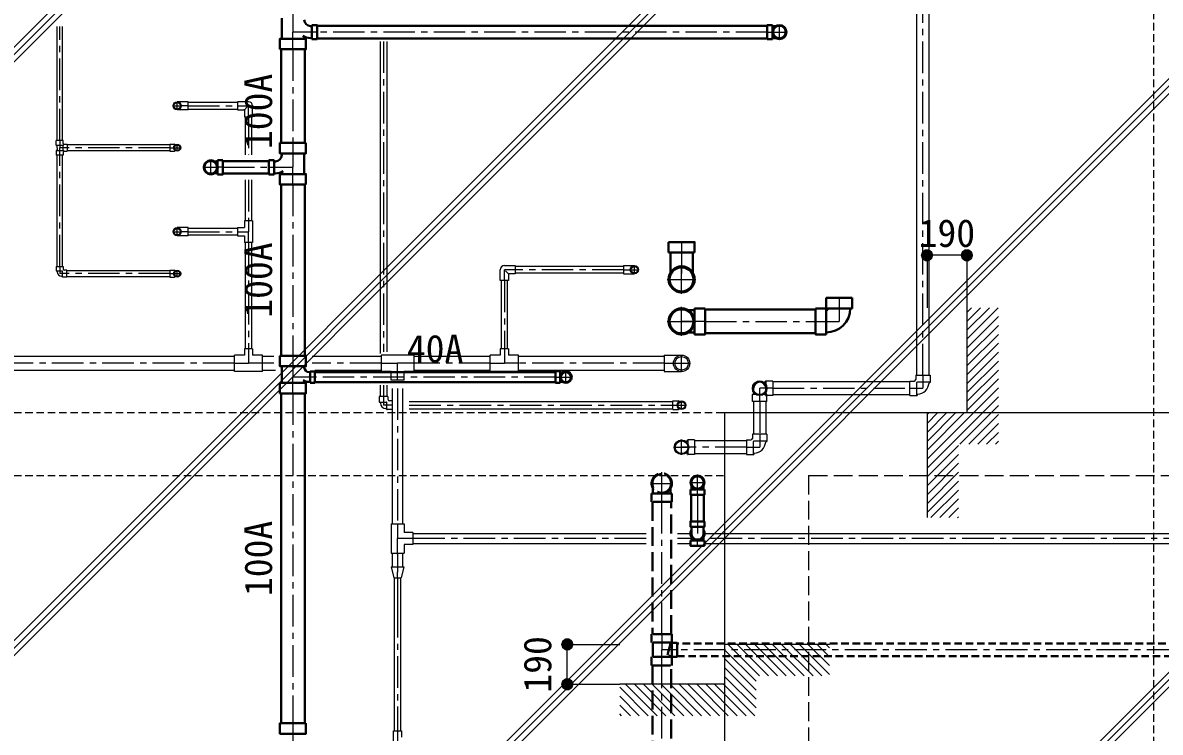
# Model space of a CAD drawing. Units: millimetres at full size. Extents: x -12803 to 120774, y -9413 to 101127.
# Drawn here: x 19182 to 24605, y 82809 to 86190 of the extents above; entities that cross this region are included whole.
import ezdxf
from ezdxf.enums import TextEntityAlignment as Align

# ---------------------------------------------------------------- set-up
doc = ezdxf.new("R2010")
doc.units = ezdxf.units.MM
doc.header["$LTSCALE"] = 30
for name, pattern in [('CHAIN1', [8, 5, -1, 1, -1]), ('DASHED1', [1.8, 1.2, -0.6]), ('DASHED3', [4, 3, -1])]:
    doc.linetypes.add(name, pattern=pattern)
for name, color, linetype, lineweight in [('0-1_1-2', 7, 'Continuous', 15), ('3-1_1-10', 7, 'Continuous', 15), ('9-1_配管－汚水１：硬質塩ビ管（ＤＶ）', 2, 'Continuous', 30), ('9-2_配管－給湯１２：ＨＴＬＰ（ＵＸ）', 3, 'Continuous', 20), ('9-3_配管－給水３：ＶＬＰ(ＶＤ)', 7, 'Continuous', 15)]:
    doc.layers.add(name, color=color, linetype=linetype, lineweight=lineweight)
doc.styles.add('ＭＳ ゴシック', font='')
doc.styles.get('ＭＳ ゴシック').set_extended_font_data('MS Gothic')

msp = doc.modelspace()

# ---------------------------------------------------------------- linework, layer by layer
at = {"layer": '0-1_1-2', "linetype": 'DASHED1'}
for p, q in [((24573.23, 88457.27), (24573.23, 80957.27)), ((18923.23, 84332.27), (24573.23, 84332.27)), ((18923.23, 84032.27), (22528.23, 84032.27))]:
    msp.add_line(p, q, dxfattribs=at)
at = {"layer": '0-1_1-2'}
for p, q in [((22523.23, 84332.27), (31748.23, 84332.27)), ((22528.23, 84332.27), (22528.23, 81022.27))]:
    msp.add_line(p, q, dxfattribs=at)
at = {"layer": '0-1_1-2', "linetype": 'DASHED3'}
for q in [(29573.23, 84032.27), (22928.23, 80957.27)]:
    msp.add_line((22928.23, 84032.27), q, dxfattribs=at)
at = {"layer": '3-1_1-10'}
for p, q in [((15963.06, 82897.17), (21698.15, 88632.27)), ((15998.41, 82897.17), (21733.51, 88632.27)), ((16033.77, 82897.17), (21768.86, 88632.27)), ((19680.01, 80957.27), (27355.01, 88632.27)), ((19715.36, 80957.27), (27390.36, 88632.27)), ((19750.72, 80957.27), (27425.72, 88632.27)), ((16851.58, 80957.27), (24473.23, 88578.91)), ((16886.94, 80957.27), (24473.23, 88543.56)), ((16922.29, 80957.27), (24473.23, 88508.2)), ((24161.17, 82610), (29573.23, 88022.06)), ((24161.17, 82574.65), (29573.23, 87986.7)), ((24161.17, 82539.29), (29573.23, 87951.35)), ((23683.29, 85082.27), (23493.29, 85082.27)), ((23493.29, 85082.27), (23493.29, 84832.27)), ((23683.29, 85082.27), (23683.29, 84832.27)), ((23683.29, 84832.27), (23683.29, 84332.27)), ((23683.29, 84682.31), (23833.24, 84832.27)), ((23683.29, 84724.74), (23790.82, 84832.27)), ((23683.29, 84767.17), (23748.39, 84832.27)), ((23683.29, 84809.59), (23705.96, 84832.27)), ((23683.29, 84639.89), (23833.29, 84789.89)), ((23683.29, 84597.46), (23833.29, 84747.46)), ((23683.29, 84555.03), (23833.29, 84705.03)), ((23683.29, 84512.61), (23833.29, 84662.61)), ((23683.29, 84470.18), (23833.29, 84620.18)), ((23683.29, 84427.76), (23833.29, 84577.76)), ((23683.29, 84385.33), (23833.29, 84535.33)), ((23493.29, 84110.48), (23833.29, 84450.48)), ((23683.29, 84342.9), (23833.29, 84492.9)), ((23493.29, 84068.05), (23833.29, 84408.05)), ((23493.29, 84332.27), (23493.29, 83832.27)), ((23493.29, 84152.9), (23672.65, 84332.27)), ((23493.29, 84195.33), (23630.23, 84332.27)), ((23493.29, 84237.76), (23587.8, 84332.27)), ((23493.29, 84280.18), (23545.37, 84332.27)), ((23493.29, 84322.61), (23502.95, 84332.27)), ((23649.93, 84182.27), (23833.29, 84365.62)), ((23692.36, 84182.27), (23833.29, 84323.2)), ((23734.79, 84182.27), (23833.29, 84280.77)), ((23777.21, 84182.27), (23833.29, 84238.34)), ((23493.29, 84025.62), (23643.29, 84175.62)), ((23819.64, 84182.27), (23833.29, 84195.92)), ((23493.29, 83983.2), (23643.29, 84133.2)), ((23493.29, 83940.77), (23643.29, 84090.77)), ((23493.29, 83898.34), (23643.29, 84048.34)), ((23493.29, 83855.92), (23643.29, 84005.92)), ((23512.06, 83832.27), (23643.29, 83963.49)), ((23554.49, 83832.27), (23643.29, 83921.06)), ((23596.92, 83832.27), (23643.29, 83878.64)), ((23639.34, 83832.27), (23643.29, 83836.21)), ((21778.23, 83037.82), (21778.23, 83227.82)), ((21778.23, 83227.82), (22028.23, 83227.82)), ((23028.23, 83227.82), (22528.23, 83227.82)), ((22678.23, 83052.31), (22528.23, 83202.31)), ((22695.14, 83077.82), (22545.14, 83227.82)), ((22737.57, 83077.82), (22587.57, 83227.82)), ((22780, 83077.82), (22630, 83227.82)), ((22822.42, 83077.82), (22672.42, 83227.82)), ((22864.85, 83077.82), (22714.85, 83227.82)), ((22907.27, 83077.82), (22757.27, 83227.82)), ((22949.7, 83077.82), (22799.7, 83227.82)), ((22992.13, 83077.82), (22842.13, 83227.82)), ((23028.23, 83084.14), (22884.55, 83227.82)), ((23028.23, 83126.57), (22926.98, 83227.82)), ((23028.23, 83169), (22969.41, 83227.82)), ((23028.23, 83211.42), (23011.83, 83227.82)), ((22678.23, 83009.88), (22528.23, 83159.88)), ((22678.23, 82967.45), (22528.23, 83117.45)), ((21778.23, 83037.82), (22028.23, 83037.82)), ((22528.23, 83037.82), (22028.23, 83037.82)), ((22206.32, 82887.82), (22056.32, 83037.82)), ((22248.75, 82887.82), (22098.75, 83037.82)), ((22291.17, 82887.82), (22141.17, 83037.82)), ((22333.6, 82887.82), (22183.6, 83037.82)), ((22376.03, 82887.82), (22226.03, 83037.82)), ((22418.45, 82887.82), (22268.45, 83037.82)), ((22460.88, 82887.82), (22310.88, 83037.82)), ((22503.31, 82887.82), (22353.31, 83037.82)), ((22545.73, 82887.82), (22395.73, 83037.82)), ((22588.16, 82887.82), (22438.16, 83037.82)), ((22630.58, 82887.82), (22480.58, 83037.82)), ((22673.01, 82887.82), (22523.01, 83037.82)), ((22678.23, 82925.03), (22528.23, 83075.03)), ((22163.89, 82887.82), (22028.23, 83023.48)), ((22121.47, 82887.82), (22028.23, 82981.06)), ((22079.04, 82887.82), (22028.23, 82938.63)), ((22036.61, 82887.82), (22028.23, 82896.21))]:
    msp.add_line(p, q, dxfattribs=at)
at = {"layer": '3-1_1-10', "color": 4}
for points in [[(23469.02, 85099.9), (23463.29, 85082.27), (23484.02, 85053.74)], [(23484.02, 85110.8), (23469.02, 85099.9), (23517.56, 85099.9)], [(23469.02, 85099.9), (23484.02, 85053.74), (23517.56, 85099.9)], [(23502.56, 85110.8), (23484.02, 85110.8), (23517.56, 85099.9)], [(23484.02, 85053.74), (23502.56, 85053.74), (23517.56, 85099.9)], [(23517.56, 85099.9), (23502.56, 85053.74), (23523.29, 85082.27)], [(23659.02, 85099.9), (23653.29, 85082.27), (23674.02, 85053.74)], [(23674.02, 85110.8), (23659.02, 85099.9), (23707.56, 85099.9)], [(23659.02, 85099.9), (23674.02, 85053.74), (23707.56, 85099.9)], [(23692.56, 85110.8), (23674.02, 85110.8), (23707.56, 85099.9)], [(23674.02, 85053.74), (23692.56, 85053.74), (23707.56, 85099.9)], [(23707.56, 85099.9), (23692.56, 85053.74), (23713.29, 85082.27)], [(23484.02, 85053.74), (23463.29, 85082.27), (23469.02, 85064.63)], [(23523.29, 85082.27), (23502.56, 85053.74), (23517.56, 85064.63)], [(23674.02, 85053.74), (23653.29, 85082.27), (23659.02, 85064.63)], [(23713.29, 85082.27), (23692.56, 85053.74), (23707.56, 85064.63)], [(21753.96, 83245.45), (21748.23, 83227.82), (21768.96, 83256.35)], [(21768.96, 83256.35), (21748.23, 83227.82), (21753.96, 83210.18)], [(21753.96, 83210.18), (21802.5, 83210.18), (21768.96, 83256.35)], [(21768.96, 83256.35), (21802.5, 83210.18), (21808.23, 83227.82)], [(21768.96, 83256.35), (21808.23, 83227.82), (21787.5, 83256.35)], [(21802.5, 83245.45), (21787.5, 83256.35), (21808.23, 83227.82)], [(21802.5, 83210.18), (21753.96, 83210.18), (21787.5, 83199.29)], [(21787.5, 83199.29), (21753.96, 83210.18), (21768.96, 83199.29)], [(21753.96, 83055.45), (21748.23, 83037.82), (21768.96, 83009.29)], [(21768.96, 83009.29), (21748.23, 83037.82), (21753.96, 83020.18)], [(21768.96, 83066.35), (21753.96, 83055.45), (21802.5, 83055.45)], [(21753.96, 83055.45), (21768.96, 83009.29), (21802.5, 83055.45)], [(21787.5, 83066.35), (21768.96, 83066.35), (21802.5, 83055.45)], [(21768.96, 83009.29), (21787.5, 83009.29), (21802.5, 83055.45)], [(21802.5, 83055.45), (21787.5, 83009.29), (21808.23, 83037.82)], [(21808.23, 83037.82), (21787.5, 83009.29), (21802.5, 83020.18)]]:
    msp.add_solid(points, dxfattribs=at)
at = {"layer": '9-1_配管－汚水１：硬質塩ビ管（ＤＶ）', "color": 7, "linetype": 'CHAIN1', "lineweight": 15}
for p, q in [((20470.31, 86261.77), (20470.31, 86145.77)), ((22789.73, 86109.77), (22789.73, 86181.77)), ((20470.31, 86063.77), (20470.31, 86145.77)), ((20585.31, 86145.77), (20470.31, 86145.77)), ((22731.73, 86145.77), (20585.31, 86145.77)), ((22731.73, 86145.77), (22759.73, 86145.77)), ((22753.73, 86145.77), (22825.73, 86145.77)), ((20470.31, 86063.77), (20470.31, 85617.27)), ((20470.31, 85617.27), (20470.31, 85501.27)), ((20078.23, 85465.27), (20078.23, 85537.27)), ((20042.23, 85501.27), (20114.23, 85501.27)), ((20136.23, 85501.27), (20108.23, 85501.27)), ((20136.23, 85501.27), (20355.31, 85501.27)), ((20355.31, 85501.27), (20470.31, 85501.27)), ((20470.31, 85419.27), (20470.31, 85501.27)), ((20470.31, 85419.27), (20470.31, 84603.67)), ((22323.23, 85145.27), (22323.23, 84967.27)), ((22323.23, 84898.87), (22323.23, 85035.67)), ((22254.83, 84967.27), (22391.63, 84967.27)), ((23074.21, 84879.27), (23074.21, 84767.27)), ((22323.23, 84698.87), (22323.23, 84835.67)), ((22254.83, 84767.27), (22391.63, 84767.27)), ((22435.23, 84767.27), (22323.23, 84767.27)), ((22435.23, 84767.27), (22962.21, 84767.27)), ((22962.21, 84767.27), (23074.21, 84767.27)), ((20470.31, 84603.67), (20470.31, 84501.67)), ((20470.31, 84423.67), (20470.31, 84501.67)), ((20574.31, 84501.67), (20470.31, 84501.67)), ((21722.23, 84501.67), (20574.31, 84501.67)), ((21722.23, 84501.67), (21771.23, 84501.67)), ((21742.43, 84501.67), (21800.03, 84501.67)), ((21771.23, 84472.87), (21771.23, 84530.47)), ((20470.31, 84423.67), (20470.31, 82852.27)), ((22228.44, 83941.37), (22228.44, 84048.17)), ((22399, 83963.27), (22399, 84035.27)), ((22175.04, 83994.77), (22281.84, 83994.77)), ((22228.44, 83906.77), (22228.44, 83994.77)), ((22363, 83999.27), (22435, 83999.27)), ((22399, 83941.27), (22399, 83999.27)), ((22228.44, 83276.84), (22228.44, 83906.77)), ((22399, 83941.27), (22399, 83813.6)), ((22399, 83813.6), (22399, 83755.6)), ((22399, 83697.6), (22399, 83722.1)), ((22228.44, 83276.84), (22228.44, 83201.84)), ((22228.44, 83127.84), (22228.44, 83201.84)), ((22301.44, 83201.84), (22228.44, 83201.84)), ((25171.81, 83201.84), (22301.44, 83201.84)), ((22228.44, 82540), (22228.44, 83127.84)), ((20470.31, 82852.27), (20470.31, 82702.27))]:
    msp.add_line(p, q, dxfattribs=at)
at = {"layer": '9-1_配管－汚水１：硬質塩ビ管（ＤＶ）'}
for p, q in [((20416.41, 86211.77), (20416.41, 86113.77)), ((20560.31, 86112.27), (20560.31, 86179.27)), ((22756.73, 86179.27), (22756.73, 86151.53)), ((20524.21, 86113.77), (20524.21, 86123.41)), ((20554.13, 86174.29), (20560.31, 86174.29)), ((22731.73, 86175.77), (20585.31, 86175.77)), ((22756.73, 86174.27), (22772.12, 86174.27)), ((22756.73, 86112.27), (22756.73, 86140)), ((20554.02, 86117.09), (20560.31, 86117.09)), ((20585.31, 86115.77), (22731.73, 86115.77)), ((22756.73, 86112.27), (22731.73, 86112.27)), ((22756.73, 86117.27), (22772.12, 86117.27)), ((20413.31, 86063.77), (20413.31, 85617.27)), ((20527.31, 85617.27), (20527.31, 86063.77)), ((20111.23, 85529.77), (20095.83, 85529.77)), ((20111.23, 85534.77), (20136.23, 85534.77)), ((20111.23, 85534.77), (20111.23, 85507.03)), ((20355.31, 85531.27), (20136.23, 85531.27)), ((20380.31, 85467.77), (20380.31, 85534.77)), ((20386.49, 85529.79), (20380.31, 85529.79)), ((20416.41, 85559.71), (20416.41, 85567.27)), ((20524.21, 85567.27), (20524.21, 85469.27)), ((20111.23, 85472.77), (20095.83, 85472.77)), ((20111.23, 85467.77), (20111.23, 85495.5)), ((20136.23, 85471.27), (20355.31, 85471.27)), ((20386.59, 85472.59), (20380.31, 85472.59)), ((20416.41, 85469.27), (20416.41, 85478.91)), ((20413.31, 85419.27), (20413.31, 84603.67)), ((20527.31, 84603.67), (20527.31, 85419.27)), ((22261.23, 85095.27), (22261.23, 85145.27)), ((22261.23, 85095.27), (22323.23, 85095.27)), ((22270.23, 85095.27), (22270.23, 84999.44)), ((22385.23, 85095.27), (22323.23, 85095.27)), ((22376.23, 85095.27), (22376.23, 84999.44)), ((23012.21, 84879.27), (23136.21, 84879.27)), ((22385.23, 84820.27), (22355.4, 84820.27)), ((22385.23, 84829.27), (22435.23, 84829.27)), ((22385.23, 84829.27), (22385.23, 84767.27)), ((22962.21, 84824.27), (22435.23, 84824.27)), ((22962.21, 84829.27), (23012.21, 84829.27)), ((23012.21, 84705.27), (23012.21, 84829.27)), ((22385.23, 84705.27), (22385.23, 84767.27)), ((22385.23, 84714.27), (22355.4, 84714.27)), ((22435.23, 84710.27), (22962.21, 84710.27)), ((20416.41, 84553.67), (20416.41, 84473.67)), ((20524.21, 84547.75), (20524.21, 84553.67)), ((20547.65, 84524.31), (20552.31, 84524.31)), ((20552.31, 84474.67), (20552.31, 84528.67)), ((21722.23, 84525.67), (20574.31, 84525.67)), ((21744.23, 84529.67), (21744.23, 84509.08)), ((21744.23, 84524.17), (21754.56, 84524.17)), ((20524.21, 84473.67), (20524.21, 84483.86)), ((20547.54, 84478.91), (20552.31, 84478.91)), ((20574.31, 84477.67), (21722.23, 84477.67)), ((21744.23, 84473.67), (21722.23, 84473.67)), ((21744.23, 84473.67), (21744.23, 84494.25)), ((21744.23, 84479.17), (21754.56, 84479.17)), ((20413.31, 84423.67), (20413.31, 82852.27)), ((20527.31, 82852.27), (20527.31, 84423.67)), ((22365.5, 83966.27), (22393.23, 83966.27)), ((22370.5, 83966.27), (22370.5, 83981.66)), ((22432.5, 83966.27), (22404.77, 83966.27)), ((22427.5, 83966.27), (22427.5, 83981.66)), ((22432.5, 83966.27), (22432.5, 83941.27)), ((22369, 83941.27), (22369, 83813.6)), ((22429, 83813.6), (22429, 83941.27)), ((22370.5, 83788.6), (22370.5, 83755.6)), ((22370.5, 83722.6), (22370.5, 83737.99)), ((22427.5, 83788.6), (22427.5, 83755.6)), ((22427.5, 83722.6), (22427.5, 83737.99)), ((22365.5, 83722.6), (22393.23, 83722.6)), ((22432.5, 83722.6), (22404.77, 83722.6)), ((22432.5, 83722.6), (22432.5, 83697.6))]:
    msp.add_line(p, q, dxfattribs=at)
at = {"layer": '9-1_配管－汚水１：硬質塩ビ管（ＤＶ）', "linetype": 'DASHED3'}
for p, q in [((22186.44, 83946.77), (22186.44, 83970.51)), ((22270.44, 83946.77), (22270.44, 83970.51)), ((22179.94, 83946.77), (22224.97, 83946.77)), ((22183.94, 83906.77), (22183.94, 83276.84)), ((22276.94, 83946.77), (22231.92, 83946.77)), ((22272.94, 83276.84), (22272.94, 83906.77)), ((22276.94, 83946.77), (22276.94, 83906.77)), ((22179.94, 83276.84), (22179.94, 83236.84)), ((22276.94, 83276.84), (22179.94, 83276.84)), ((22276.94, 83236.84), (22276.94, 83276.84)), ((22276.94, 83236.84), (22179.94, 83236.84)), ((22186.24, 83236.84), (22186.24, 83167.84)), ((22270.64, 83230.14), (22256.28, 83178.5)), ((22270.64, 83236.84), (22270.64, 83230.14)), ((22276.94, 83236.84), (22276.94, 83167.84)), ((22276.94, 83167.84), (22262.15, 83175.71)), ((22276.94, 83168.34), (22301.44, 83168.34)), ((22183.94, 83127.84), (22183.94, 82540)), ((22272.94, 82540), (22272.94, 83127.84))]:
    msp.add_line(p, q, dxfattribs=at)
at = {"layer": '9-1_配管－汚水１：硬質塩ビ管（ＤＶ）', "linetype": 'DASHED1'}
for p, q in [((25171.81, 83231.84), (22301.44, 83231.84)), ((22301.44, 83171.84), (25171.81, 83171.84))]:
    msp.add_line(p, q, dxfattribs=at)
at = {"layer": '9-1_配管－汚水１：硬質塩ビ管（ＤＶ）'}
for points in [[(20560.31, 86112.27), (20585.31, 86112.27), (20585.31, 86179.27), (20560.31, 86179.27)], [(22731.73, 86112.27), (22731.73, 86179.27), (22756.73, 86179.27)], [(20136.23, 85534.77), (20136.23, 85467.77), (20111.23, 85467.77)], [(20380.31, 85467.77), (20355.31, 85467.77), (20355.31, 85534.77), (20380.31, 85534.77)], [(22261.23, 85145.27), (22385.23, 85145.27), (22385.23, 85095.27)], [(23012.21, 84879.27), (23012.21, 84829.27), (23136.21, 84829.27), (23136.21, 84879.27)], [(22435.23, 84829.27), (22435.23, 84705.27), (22385.23, 84705.27)], [(22962.21, 84829.27), (22962.21, 84705.27), (23012.21, 84705.27)], [(20552.31, 84474.67), (20574.31, 84474.67), (20574.31, 84528.67), (20552.31, 84528.67)], [(21722.23, 84473.67), (21722.23, 84529.67), (21744.23, 84529.67)], [(22432.5, 83941.27), (22365.5, 83941.27), (22365.5, 83966.27)], [(22432.5, 83697.6), (22365.5, 83697.6), (22365.5, 83722.6)]]:
    msp.add_lwpolyline(points, dxfattribs=at)
for points in [[(20408.31, 86063.77), (20532.31, 86063.77), (20532.31, 86113.77), (20408.31, 86113.77)], [(20532.31, 85617.27), (20408.31, 85617.27), (20408.31, 85567.27), (20532.31, 85567.27)], [(20532.31, 85419.27), (20408.31, 85419.27), (20408.31, 85469.27), (20532.31, 85469.27)], [(20408.31, 84603.67), (20532.31, 84603.67), (20532.31, 84553.67), (20408.31, 84553.67)], [(20408.31, 84423.67), (20532.31, 84423.67), (20532.31, 84473.67), (20408.31, 84473.67)], [(22432.5, 83813.6), (22365.5, 83813.6), (22365.5, 83788.6), (22432.5, 83788.6)], [(20532.31, 82852.27), (20408.31, 82852.27), (20408.31, 82802.27), (20532.31, 82802.27)]]:
    msp.add_lwpolyline(points, close=True, dxfattribs=at)
at = {"layer": '9-1_配管－汚水１：硬質塩ビ管（ＤＶ）', "linetype": 'DASHED3'}
for points in [[(22276.94, 83906.77), (22179.94, 83906.77), (22179.94, 83946.77)], [(22276.94, 83235.34), (22301.44, 83235.34), (22301.44, 83168.34)], [(22179.94, 83127.84), (22276.94, 83127.84), (22276.94, 83167.84)], [(22276.94, 83167.84), (22179.94, 83167.84), (22179.94, 83127.84)]]:
    msp.add_lwpolyline(points, dxfattribs=at)
at = {"layer": '9-1_配管－汚水１：硬質塩ビ管（ＤＶ）'}
for centre, radius in [((22789.73, 86145.77), 30), ((20078.23, 85501.27), 30), ((22323.23, 84967.27), 62), ((22323.23, 84967.27), 57), ((22323.23, 84767.27), 62), ((22323.23, 84767.27), 57), ((21771.23, 84501.67), 28), ((21771.23, 84501.67), 24), ((22399, 83999.27), 33.5), ((22399, 83999.27), 30)]:
    msp.add_circle(centre, radius, dxfattribs=at)
at = {"layer": '9-1_配管－汚水１：硬質塩ビ管（ＤＶ）', "linetype": 'DASHED3'}
for radius in [48.5, 44.5]:
    msp.add_circle((22228.44, 83994.77), radius, dxfattribs=at)
at = {"layer": '9-1_配管－汚水１：硬質塩ビ管（ＤＶ）'}
for centre, radius, start, end in [((20554.13, 86204.21), 29.92, 180, 270), ((22789.73, 86145.77), 33.5, 90, 270), ((22789.73, 86145.77), 33.5, 0, 90), ((20554.02, 86191.89), 74.8, 240, 270), ((22789.73, 86145.77), 33.5, 270, 0), ((20078.23, 85501.27), 33.5, 90, 180), ((20078.23, 85501.27), 33.5, 270, 90), ((20386.49, 85559.71), 29.92, 270, 0), ((20078.23, 85501.27), 33.5, 180, 270), ((20386.59, 85547.39), 74.8, 270, 300), ((23012.21, 84829.27), 115, 270, 0), ((23012.21, 84829.27), 9, 270, 0), ((20547.65, 84547.75), 23.44, 180, 270), ((20547.54, 84537.51), 58.6, 240, 270), ((22399, 83755.6), 33.5, 148.29293, 31.70707), ((22399, 83755.6), 28.5, 180, 0)]:
    msp.add_arc(centre, radius, start, end, dxfattribs=at)
at = {"layer": '9-2_配管－給湯１２：ＨＴＬＰ（ＵＸ）'}
for p, q in [((23443.78, 86420.68), (23443.78, 84510.43)), ((23504.28, 84510.43), (23504.28, 86420.68)), ((19344.63, 86172.02), (19344.63, 85629.56)), ((19371.83, 85629.56), (19371.83, 86172.02)), ((20885.24, 86100.77), (20885.24, 84614.12)), ((20919.24, 84621.27), (20919.24, 86100.77)), ((19341.63, 85607.56), (19341.63, 85629.56)), ((19374.83, 85629.56), (19341.63, 85629.56)), ((19345.35, 85605.82), (19341.63, 85607.56)), ((19341.63, 85607.56), (19373.19, 85607.56)), ((19345.35, 85583.29), (19341.63, 85581.56)), ((19341.63, 85581.56), (19341.63, 85559.56)), ((19341.63, 85581.56), (19373.19, 85581.56)), ((19345.93, 85594.56), (19345.93, 85604.92)), ((19345.93, 85594.56), (19345.93, 85584.19)), ((19373.91, 85583.66), (19373.91, 85605.46)), ((19374.83, 85615.16), (19374.83, 85629.56)), ((19378.83, 85611.16), (19393.23, 85611.16)), ((19393.23, 85611.16), (19393.23, 85577.96)), ((19883.73, 85608.16), (19393.23, 85608.16)), ((19393.23, 85580.96), (19883.73, 85580.96)), ((19883.73, 85611.21), (19904.49, 85611.21)), ((19905.03, 85611.05), (19905.03, 85604.7)), ((19905.03, 85584.41), (19905.03, 85578.06)), ((19905.39, 85610.62), (19906.86, 85607.44)), ((19905.39, 85578.49), (19906.86, 85581.67)), ((19374.83, 85559.56), (19341.63, 85559.56)), ((19344.63, 85559.56), (19344.63, 85029.06)), ((19371.83, 85029.06), (19371.83, 85559.56)), ((19374.83, 85573.96), (19374.83, 85559.56)), ((19378.83, 85577.96), (19393.23, 85577.96)), ((19341.58, 85029.06), (19341.58, 85008.3)), ((19341.58, 85029.06), (19374.88, 85029.06)), ((19341.73, 85007.76), (19369.43, 85007.76)), ((19342.16, 85007.39), (19345.34, 85005.92)), ((19345.93, 85005.01), (19345.93, 85003.76)), ((19371.43, 84978.06), (19371.43, 85005.76)), ((19374.88, 85029.06), (19374.88, 85015.21)), ((19392.73, 85011.21), (19378.88, 85011.21)), ((19392.73, 84977.91), (19392.73, 85011.21)), ((19883.73, 85008.16), (19392.73, 85008.16)), ((19883.73, 85011.21), (19904.49, 85011.21)), ((19905.03, 85011.05), (19905.03, 85004.7)), ((19905.03, 84984.41), (19905.03, 84978.06)), ((19905.39, 85010.62), (19906.86, 85007.44)), ((19368.69, 84982.26), (19367.43, 84982.26)), ((19371.06, 84978.49), (19369.59, 84981.67)), ((19392.73, 84977.91), (19371.97, 84977.91)), ((19392.73, 84980.96), (19883.73, 84980.96)), ((19905.39, 84978.49), (19906.86, 84981.67)), ((23439.28, 84510.43), (23439.28, 84490.18)), ((20885.24, 84462.67), (20885.24, 84408.77)), ((20919.24, 84408.77), (20919.24, 84462.67)), ((22666.76, 84423.37), (22666.76, 84448.23)), ((22720.32, 84476.93), (22715.05, 84476.93)), ((22723.78, 84482.05), (22722.17, 84478.17)), ((22724.16, 84423.37), (22724.16, 84448.23)), ((22757.66, 84482.98), (22725.16, 84482.98)), ((22725.16, 84480.15), (22725.16, 84466.27)), ((22757.66, 84482.98), (22757.66, 84413.48)), ((23411.83, 84478.48), (22757.66, 84478.48)), ((23411.83, 84482.98), (23432.08, 84482.98)), ((23411.83, 84413.48), (23411.83, 84482.98)), ((23444.32, 84416.31), (23444.32, 84475.93)), ((23505.05, 84477.93), (23446.32, 84477.93)), ((23507.85, 84476.55), (23503.96, 84474.94)), ((20881.54, 84408.77), (20881.54, 84383.65)), ((20922.94, 84408.77), (20881.54, 84408.77)), ((20922.94, 84408.77), (20922.94, 84395.77)), ((20943.74, 84387.97), (20930.74, 84387.97)), ((20943.74, 84387.97), (20943.74, 84346.57)), ((22281.73, 84387.97), (22306.84, 84387.97)), ((22281.73, 84346.57), (22281.73, 84387.97)), ((22307.6, 84387.76), (22307.6, 84380.85)), ((22308.16, 84387.19), (22310.16, 84383.59)), ((22661.64, 84419.91), (22665.52, 84421.52)), ((22727.38, 84418.53), (22663.37, 84418.53)), ((22720.32, 84419.53), (22715.05, 84419.53)), ((22723.78, 84414.41), (22722.17, 84418.29)), ((22725.16, 84430.19), (22725.16, 84416.13)), ((22757.66, 84413.48), (22725.16, 84413.48)), ((22729.28, 84419.91), (22725.4, 84421.52)), ((22730.21, 84386.03), (22730.21, 84418.53)), ((22757.66, 84417.98), (23411.83, 84417.98)), ((23411.83, 84413.48), (23444.32, 84413.48)), ((23445.71, 84414.41), (23447.32, 84418.29)), ((20881.75, 84382.89), (20915.86, 84382.89)), ((20882.31, 84382.34), (20885.91, 84380.34)), ((20886.94, 84378.59), (20886.94, 84377.97)), ((20913.57, 84351.97), (20912.94, 84351.97)), ((20917.31, 84347.34), (20915.31, 84350.94)), ((20917.86, 84346.77), (20917.86, 84380.89)), ((20943.74, 84346.57), (20918.62, 84346.57)), ((22281.73, 84384.27), (21024.77, 84384.27)), ((21024.77, 84350.27), (22281.73, 84350.27)), ((22281.73, 84346.57), (22306.84, 84346.57)), ((22307.6, 84353.69), (22307.6, 84346.77)), ((22308.16, 84347.34), (22310.16, 84350.94)), ((22665.21, 84386.03), (22665.21, 84229.37)), ((22725.71, 84229.37), (22725.71, 84386.03)), ((22660.71, 84229.37), (22660.71, 84209.12)), ((22730.21, 84229.37), (22660.71, 84229.37)), ((22730.21, 84229.37), (22730.21, 84196.88)), ((22348.09, 84195.87), (22342.82, 84195.87)), ((22351.54, 84201), (22349.94, 84197.11)), ((22385.43, 84201.92), (22352.93, 84201.92)), ((22352.93, 84199.09), (22352.93, 84185.21)), ((22385.43, 84201.92), (22385.43, 84132.42)), ((22633.26, 84197.42), (22385.43, 84197.42)), ((22633.26, 84201.92), (22653.51, 84201.92)), ((22665.76, 84136.15), (22665.76, 84194.88)), ((22727.38, 84196.88), (22667.76, 84196.88)), ((22729.28, 84195.49), (22725.4, 84193.88)), ((22348.09, 84138.47), (22342.82, 84138.47)), ((22351.54, 84133.35), (22349.94, 84137.24)), ((22352.93, 84149.14), (22352.93, 84135.08)), ((22385.43, 84132.42), (22352.93, 84132.42)), ((22385.43, 84136.92), (22633.26, 84136.92)), ((22667.14, 84133.35), (22668.75, 84137.24))]:
    msp.add_line(p, q, dxfattribs=at)
at = {"layer": '9-2_配管－給湯１２：ＨＴＬＰ（ＵＸ）', "color": 7, "linetype": 'CHAIN1', "lineweight": 15}
for p, q in [((23474.03, 84510.43), (23474.03, 86420.68)), ((19358.23, 85629.56), (19358.23, 86172.02)), ((20902.24, 86100.77), (20902.24, 84621.27)), ((19358.23, 85629.56), (19358.23, 85594.56)), ((19358.23, 85629.56), (19358.23, 85594.56)), ((19358.23, 85629.56), (19358.23, 85594.56)), ((19358.23, 85559.56), (19358.23, 85594.56)), ((19393.23, 85594.56), (19358.23, 85594.56)), ((19358.23, 85559.56), (19358.23, 85594.56)), ((19393.23, 85594.56), (19358.23, 85594.56)), ((19358.23, 85559.56), (19358.23, 85594.56)), ((19393.23, 85594.56), (19358.23, 85594.56)), ((19883.73, 85594.56), (19393.23, 85594.56)), ((19883.73, 85594.56), (19904.63, 85594.56)), ((19883.73, 85594.56), (19918.23, 85594.56)), ((19883.73, 85594.56), (19918.23, 85594.56)), ((19901.91, 85594.56), (19934.55, 85594.56)), ((19918.23, 85578.24), (19918.23, 85610.88)), ((19358.23, 85029.06), (19358.23, 85559.56)), ((19358.23, 85029.06), (19358.23, 84994.56)), ((19358.23, 85029.06), (19358.23, 84994.56)), ((19358.23, 85029.06), (19358.23, 84994.56)), ((19392.73, 84994.56), (19358.23, 84994.56)), ((19392.73, 84994.56), (19358.23, 84994.56)), ((19392.73, 84994.56), (19358.23, 84994.56)), ((19883.73, 84994.56), (19392.73, 84994.56)), ((19883.73, 84994.56), (19904.63, 84994.56)), ((19883.73, 84994.56), (19918.23, 84994.56)), ((19883.73, 84994.56), (19918.23, 84994.56)), ((19901.91, 84994.56), (19934.55, 84994.56)), ((19918.23, 84978.24), (19918.23, 85010.88)), ((23474.03, 84510.43), (23474.03, 84448.23)), ((23474.03, 84510.43), (23474.03, 84448.23)), ((23474.03, 84510.43), (23474.03, 84448.23)), ((23474.03, 84510.43), (23474.03, 84448.23)), ((20902.24, 84462.67), (20902.24, 84408.77)), ((22757.66, 84448.23), (22695.46, 84448.23)), ((22757.66, 84448.23), (22695.46, 84448.23)), ((22757.66, 84448.23), (22695.46, 84448.23)), ((22757.66, 84448.23), (22695.46, 84448.23)), ((22695.46, 84386.03), (22695.46, 84448.23)), ((22695.46, 84386.03), (22695.46, 84448.23)), ((22695.46, 84386.03), (22695.46, 84448.23)), ((22695.46, 84386.03), (22695.46, 84448.23)), ((22757.66, 84448.23), (23411.83, 84448.23)), ((23411.83, 84448.23), (23474.03, 84448.23)), ((23411.83, 84448.23), (23474.03, 84448.23)), ((23411.83, 84448.23), (23474.03, 84448.23)), ((23411.83, 84448.23), (23474.03, 84448.23)), ((20902.24, 84408.77), (20902.24, 84367.27)), ((20902.24, 84408.77), (20902.24, 84367.27)), ((20902.24, 84408.77), (20902.24, 84367.27)), ((20902.24, 84408.77), (20902.24, 84367.27)), ((22323.23, 84346.87), (22323.23, 84387.67)), ((20943.74, 84367.27), (20902.24, 84367.27)), ((20943.74, 84367.27), (20902.24, 84367.27)), ((20943.74, 84367.27), (20902.24, 84367.27)), ((20943.74, 84367.27), (20902.24, 84367.27)), ((21024.77, 84367.27), (22281.73, 84367.27)), ((22281.73, 84367.27), (22323.23, 84367.27)), ((22281.73, 84367.27), (22323.23, 84367.27)), ((22281.73, 84367.27), (22323.23, 84367.27)), ((22281.73, 84367.27), (22323.23, 84367.27)), ((22302.83, 84367.27), (22343.63, 84367.27)), ((22695.46, 84386.03), (22695.46, 84229.37)), ((22695.46, 84229.37), (22695.46, 84167.17)), ((22695.46, 84229.37), (22695.46, 84167.17)), ((22695.46, 84229.37), (22695.46, 84167.17)), ((22695.46, 84229.37), (22695.46, 84167.17)), ((22323.23, 84130.87), (22323.23, 84203.47)), ((22286.93, 84167.17), (22359.53, 84167.17)), ((22385.43, 84167.17), (22323.23, 84167.17)), ((22385.43, 84167.17), (22323.23, 84167.17)), ((22385.43, 84167.17), (22323.23, 84167.17)), ((22385.43, 84167.17), (22323.23, 84167.17)), ((22633.26, 84167.17), (22385.43, 84167.17)), ((22633.26, 84167.17), (22695.46, 84167.17)), ((22633.26, 84167.17), (22695.46, 84167.17)), ((22633.26, 84167.17), (22695.46, 84167.17)), ((22633.26, 84167.17), (22695.46, 84167.17))]:
    msp.add_line(p, q, dxfattribs=at)
at = {"layer": '9-2_配管－給湯１２：ＨＴＬＰ（ＵＸ）'}
for points in [[(19883.73, 85611.21), (19883.73, 85577.91), (19904.49, 85577.91)], [(19883.73, 85011.21), (19883.73, 84977.91), (19904.49, 84977.91)], [(23439.28, 84510.43), (23508.78, 84510.43), (23508.78, 84477.93)], [(22730.21, 84386.03), (22660.71, 84386.03), (22660.71, 84418.53)], [(22633.26, 84201.92), (22633.26, 84132.42), (22665.76, 84132.42)]]:
    msp.add_lwpolyline(points, dxfattribs=at)
for centre, radius in [((19918.23, 85594.56), 16.65), ((19918.23, 85594.56), 13.6), ((19918.23, 84994.56), 16.65), ((19918.23, 84994.56), 13.6), ((22695.46, 84448.23), 34.75), ((22695.46, 84448.23), 30.85), ((22323.23, 84367.27), 20.7), ((22323.23, 84367.27), 17.4), ((22323.23, 84367.27), 17), ((22323.23, 84167.17), 34.75), ((22323.23, 84167.17), 30.85), ((22323.23, 84167.17), 30.25)]:
    msp.add_circle(centre, radius, dxfattribs=at)
for centre, radius, start, end in [((19344.93, 85604.92), 1, 0, 65.0561), ((19344.93, 85584.19), 1, 294.9439, 0), ((19422.02, 85594.56), 49.34, 160.33812, 167.23614), ((19422.02, 85594.56), 49.34, 192.76386, 199.66188), ((19378.83, 85615.16), 4, 180, 270), ((19918.23, 85594.56), 13.9, 90, 180), ((19918.23, 85594.56), 13.9, 180, 0), ((19904.49, 85610.21), 1, 24.69156, 90), ((19907.77, 85607.86), 1, 204.69156, 235.47797), ((19907.77, 85581.26), 1, 124.52203, 155.30844), ((19918.23, 85594.56), 13.9, 0, 90), ((19378.83, 85573.96), 4, 90, 180), ((19904.49, 85578.91), 1, 270, 335.30844), ((19342.58, 85008.3), 1, 180, 245.30844), ((19344.93, 85005.01), 1, 0, 65.30844), ((19367.43, 85003.76), 21.5, 180, 270), ((19369.43, 85005.76), 2, 0, 90), ((19378.88, 85015.21), 4, 180, 270), ((19918.23, 84994.56), 13.9, 90, 180), ((19918.23, 84994.56), 13.9, 180, 0), ((19904.49, 85010.21), 1, 24.69156, 90), ((19907.77, 85007.86), 1, 204.69156, 235.47797), ((19918.23, 84994.56), 13.9, 0, 90), ((19368.69, 84981.26), 1, 24.69156, 90), ((19371.97, 84978.91), 1, 204.69156, 270), ((19904.49, 84978.91), 1, 270, 335.30844), ((19907.77, 84981.26), 1, 124.52203, 155.30844), ((22695.46, 84448.23), 34.75, 325.67977, 214.32023), ((22695.46, 84448.23), 28.7, 0, 180), ((22720.32, 84478.93), 2, 270, 337.54845), ((22725.16, 84481.48), 1.5, 90, 157.54845), ((23432.08, 84490.18), 7.2, 270, 0), ((23446.32, 84475.93), 2, 90, 180), ((23442.86, 84479.4), 60.2, 276.01315, 353.98685), ((23504.73, 84473.09), 2, 112.45155, 180), ((23507.28, 84477.93), 1.5, 292.45155, 0), ((20930.74, 84395.77), 7.8, 180, 270), ((22306.84, 84386.47), 1.5, 29.0546, 90), ((22662.21, 84418.53), 1.5, 112.45155, 180), ((22664.76, 84423.37), 2, 292.45155, 0), ((22720.32, 84417.53), 2, 22.45155, 90), ((22725.16, 84414.98), 1.5, 202.45155, 270), ((22726.16, 84423.37), 2, 180, 247.54845), ((22728.71, 84418.53), 1.5, 0, 67.54845), ((23444.32, 84414.98), 1.5, 270, 337.54845), ((23449.17, 84417.53), 2, 90, 157.54845), ((20883.04, 84383.65), 1.5, 180, 240.9454), ((20884.94, 84378.59), 2, 0, 60.9454), ((20912.94, 84377.97), 26, 180, 270), ((20913.57, 84349.97), 2, 29.0546, 90), ((20915.86, 84380.89), 2, 0, 90), ((20918.62, 84348.07), 1.5, 209.0546, 270), ((22306.84, 84348.07), 1.5, 270, 330.9454), ((22311.9, 84384.57), 2, 209.0546, 215.29452), ((22311.9, 84349.97), 2, 144.70548, 150.9454), ((22348.09, 84197.87), 2, 270, 337.54845), ((22352.93, 84200.42), 1.5, 90, 157.54845), ((22653.51, 84209.12), 7.2, 270, 0), ((22667.76, 84194.88), 2, 90, 180), ((22664.29, 84198.34), 60.2, 276.01315, 353.98685), ((22726.16, 84192.03), 2, 112.45155, 180), ((22728.71, 84196.88), 1.5, 292.45155, 0), ((22348.09, 84136.47), 2, 22.45155, 90), ((22352.93, 84133.92), 1.5, 202.45155, 270), ((22665.76, 84133.92), 1.5, 270, 337.54845), ((22670.6, 84136.47), 2, 90, 157.54845)]:
    msp.add_arc(centre, radius, start, end, dxfattribs=at)
at = {"layer": '9-3_配管－給水３：ＶＬＰ(ＶＤ)'}
for p, q in [((19970.23, 85814.06), (19918.23, 85814.06)), ((19970.23, 85775.06), (19970.23, 85814.06)), ((20206.23, 85810.06), (19970.23, 85810.06)), ((19970.23, 85775.06), (19918.23, 85775.06)), ((19970.23, 85779.06), (20206.23, 85779.06)), ((20238.73, 85775.06), (20252.51, 85788.84)), ((20242.73, 85742.56), (20242.73, 85561.27)), ((20273.73, 85561.27), (20273.73, 85742.56)), ((20277.73, 85742.56), (20277.73, 85794.56)), ((20242.73, 85441.27), (20242.73, 85246.56)), ((20273.73, 85246.56), (20273.73, 85441.27)), ((19970.23, 85214.06), (19918.23, 85214.06)), ((19970.23, 85175.06), (19970.23, 85214.06)), ((20206.23, 85210.06), (19970.23, 85210.06)), ((20206.23, 85214.06), (20206.23, 85175.06)), ((20206.23, 85214.06), (20238.73, 85214.06)), ((20277.73, 85246.56), (20238.73, 85246.56)), ((20238.73, 85246.56), (20238.73, 85214.06)), ((19970.23, 85175.06), (19918.23, 85175.06)), ((19970.23, 85179.06), (20206.23, 85179.06)), ((20242.73, 85142.56), (20242.73, 84636.27)), ((20273.73, 84636.27), (20273.73, 85142.56)), ((21458.64, 84961.52), (21458.64, 85013.52)), ((21497.64, 84994.02), (21483.85, 85007.81)), ((22046.23, 85029.02), (21530.14, 85029.02)), ((21530.14, 84998.02), (22046.23, 84998.02)), ((22046.23, 85033.02), (22098.23, 85033.02)), ((22046.23, 85033.02), (22046.23, 84994.02)), ((22046.23, 84994.02), (22098.23, 84994.02)), ((21462.64, 84961.52), (21462.64, 84636.27)), ((21493.64, 84636.27), (21493.64, 84961.52)), ((20277.73, 84636.27), (20238.73, 84636.27)), ((20277.73, 84636.27), (20277.73, 84606.27)), ((20325.23, 84606.27), (20277.73, 84606.27)), ((20325.23, 84528.27), (20325.23, 84606.27)), ((21046.77, 84606.27), (21046.77, 84528.27)), ((21497.64, 84636.27), (21458.64, 84636.27)), ((21497.64, 84636.27), (21497.64, 84606.27)), ((21545.14, 84606.27), (21497.64, 84606.27)), ((21545.14, 84528.27), (21545.14, 84606.27)), ((22240.23, 84606.27), (22323.23, 84606.27)), ((22240.23, 84606.27), (22240.23, 84528.27)), ((20191.23, 84599.12), (17458.23, 84599.12)), ((20378.31, 84599.12), (20325.23, 84599.12)), ((20890.77, 84599.12), (20562.31, 84599.12)), ((21411.14, 84599.12), (21046.77, 84599.12)), ((22240.23, 84599.12), (21545.14, 84599.12)), ((17458.23, 84535.42), (20191.23, 84535.42)), ((20325.23, 84535.42), (20386.41, 84535.42)), ((20574.31, 84535.42), (20890.77, 84535.42)), ((21046.77, 84528.27), (20999.77, 84528.27)), ((20999.77, 84487.27), (20999.77, 84528.27)), ((21046.77, 84535.42), (21411.14, 84535.42)), ((21545.14, 84535.42), (22240.23, 84535.42)), ((22240.23, 84528.27), (22323.23, 84528.27)), ((20999.77, 84487.27), (20937.77, 84487.27)), ((20942.77, 84447.67), (20942.77, 83802.27)), ((20994.77, 83802.27), (20994.77, 84447.67)), ((20937.77, 83802.27), (20999.77, 83802.27)), ((20999.77, 83802.27), (20999.77, 83760.27)), ((21041.77, 83760.27), (20999.77, 83760.27)), ((21041.77, 83760.27), (21041.77, 83704.27)), ((22153.94, 83755.42), (21041.77, 83755.42)), ((22365.5, 83755.42), (22302.94, 83755.42)), ((25731.23, 83755.42), (22432.5, 83755.42)), ((21041.77, 83709.12), (22153.94, 83709.12)), ((22302.94, 83709.12), (22365.5, 83709.12)), ((22432.5, 83709.12), (25731.23, 83709.12)), ((20942.77, 83662.27), (20942.77, 83597.27)), ((20994.77, 83597.27), (20994.77, 83662.27)), ((20938.77, 83597.27), (20998.77, 83597.27)), ((20938.77, 83597.27), (20950.77, 83545.27)), ((20998.77, 83597.27), (20986.77, 83545.27)), ((20950.77, 83545.27), (20986.77, 83545.27)), ((20953.27, 83545.27), (20953.27, 83411.26)), ((20984.27, 83411.26), (20984.27, 83545.27)), ((20953.27, 83411.26), (20953.27, 82816.19)), ((20984.27, 82816.19), (20984.27, 83411.26))]:
    msp.add_line(p, q, dxfattribs=at)
at = {"layer": '9-3_配管－給水３：ＶＬＰ(ＶＤ)', "linetype": 'CHAIN1'}
for p, q in [((19918.23, 85775.96), (19918.23, 85813.16)), ((19899.63, 85794.56), (19936.83, 85794.56)), ((19970.23, 85794.56), (19933.73, 85794.56)), ((19970.23, 85794.56), (20206.23, 85794.56)), ((20206.23, 85794.56), (20258.23, 85794.56)), ((20258.23, 85742.56), (20258.23, 85794.56)), ((20258.23, 85742.56), (20258.23, 85561.27)), ((20258.23, 85441.27), (20258.23, 85246.56)), ((19918.23, 85175.96), (19918.23, 85213.16)), ((20258.23, 85246.56), (20258.23, 85194.56)), ((19899.63, 85194.56), (19936.83, 85194.56)), ((19970.23, 85194.56), (19933.73, 85194.56)), ((19970.23, 85194.56), (20206.23, 85194.56)), ((20206.23, 85194.56), (20258.23, 85194.56)), ((20258.23, 85142.56), (20258.23, 85194.56)), ((20258.23, 85142.56), (20258.23, 84636.27)), ((21530.14, 85013.52), (21478.14, 85013.52)), ((21478.14, 84961.52), (21478.14, 85013.52)), ((22046.23, 85013.52), (21530.14, 85013.52)), ((22046.23, 85013.52), (22098.23, 85013.52)), ((22079.63, 85013.52), (22116.83, 85013.52)), ((22098.23, 84994.92), (22098.23, 85032.12)), ((21478.14, 84961.52), (21478.14, 84636.27)), ((20258.23, 84636.27), (20258.23, 84567.27)), ((21478.14, 84636.27), (21478.14, 84567.27)), ((22323.23, 84529.05), (22323.23, 84605.49)), ((20191.23, 84567.27), (17458.23, 84567.27)), ((20191.23, 84567.27), (20258.23, 84567.27)), ((20325.23, 84567.27), (20258.23, 84567.27)), ((20378.31, 84567.27), (20325.23, 84567.27)), ((20890.77, 84567.27), (20562.31, 84567.27)), ((20890.77, 84567.27), (20968.77, 84567.27)), ((21046.77, 84567.27), (20968.77, 84567.27)), ((20968.77, 84487.27), (20968.77, 84567.27)), ((21411.14, 84567.27), (21046.77, 84567.27)), ((21411.14, 84567.27), (21478.14, 84567.27)), ((21545.14, 84567.27), (21478.14, 84567.27)), ((22240.23, 84567.27), (21545.14, 84567.27)), ((22240.23, 84567.27), (22323.23, 84567.27)), ((22285.01, 84567.27), (22361.45, 84567.27)), ((20968.77, 84447.67), (20968.77, 83802.27)), ((20968.77, 83802.27), (20968.77, 83732.27)), ((20968.77, 83662.27), (20968.77, 83732.27)), ((21041.77, 83732.27), (20968.77, 83732.27)), ((22153.94, 83732.27), (21041.77, 83732.27)), ((22370.5, 83732.27), (22302.94, 83732.27)), ((25731.23, 83732.27), (22427.5, 83732.27)), ((20968.77, 83662.27), (20968.77, 83597.27)), ((20968.77, 83597.27), (20968.77, 83571.27)), ((20968.77, 83545.27), (20968.77, 83571.27)), ((20968.77, 83545.27), (20968.77, 83411.26)), ((20968.77, 83411.26), (20968.77, 82816.19)), ((20968.77, 82816.19), (20968.77, 82764.19))]:
    msp.add_line(p, q, dxfattribs=at)
at = {"layer": '9-3_配管－給水３：ＶＬＰ(ＶＤ)'}
for points in [[(20258.23, 85814.06), (20206.23, 85814.06), (20206.23, 85775.06), (20236.78, 85775.06)], [(20238.73, 85773.11), (20238.73, 85742.56), (20277.73, 85742.56)], [(20277.73, 85246.56), (20277.73, 85142.56), (20238.73, 85142.56)], [(20206.23, 85175.06), (20238.73, 85175.06), (20238.73, 85142.56)], [(21497.64, 84992.07), (21497.64, 84961.52), (21458.64, 84961.52)], [(21478.14, 85033.02), (21530.14, 85033.02), (21530.14, 84994.02), (21499.59, 84994.02)], [(20238.73, 84636.27), (20238.73, 84606.27), (20191.23, 84606.27)], [(20325.23, 84528.27), (20191.23, 84528.27), (20191.23, 84606.27)], [(21046.77, 84606.27), (20890.77, 84606.27), (20890.77, 84528.27)], [(21458.64, 84636.27), (21458.64, 84606.27), (21411.14, 84606.27)], [(21545.14, 84528.27), (21411.14, 84528.27), (21411.14, 84606.27)], [(20937.77, 84487.27), (20937.77, 84528.27), (20890.77, 84528.27)], [(20937.77, 83802.27), (20937.77, 83662.27), (20999.77, 83662.27)], [(21041.77, 83704.27), (20999.77, 83704.27), (20999.77, 83662.27)], [(20949.27, 82764.19), (20949.27, 82816.19), (20988.27, 82816.19), (20988.27, 82785.64)]]:
    msp.add_lwpolyline(points, dxfattribs=at)
for centre, radius in [((19918.23, 85794.56), 19.5), ((19918.23, 85794.56), 15.5), ((19918.23, 85194.56), 19.5), ((19918.23, 85194.56), 15.5), ((22098.23, 85013.52), 19.5), ((22098.23, 85013.52), 15.5), ((22323.23, 84567.27), 39), ((22323.23, 84567.27), 31.85)]:
    msp.add_circle(centre, radius, dxfattribs=at)
for centre, radius, start, end in [((20258.23, 85794.56), 19.5, 0, 90), ((20236.78, 85773.11), 1.95, 0, 90), ((21478.14, 85013.52), 19.5, 90, 180), ((21499.59, 84992.07), 1.95, 90, 180)]:
    msp.add_arc(centre, radius, start, end, dxfattribs=at)

# ---------------------------------------------------------------- texts
at = {"layer": '3-1_1-10', "style": 'ＭＳ ゴシック'}
msp.add_text('190', height=132, dxfattribs=at).set_placement((23453.29, 85082.27), align=Align.BOTTOM_LEFT)
msp.add_text('190', height=132, rotation=90, dxfattribs=at).set_placement((21741.41, 82997.82), align=Align.BOTTOM_LEFT)
at = {"layer": '9-1_配管－汚水１：硬質塩ビ管（ＤＶ）', "color": 7, "style": 'ＭＳ ゴシック'}
for p in [(20410.31, 85588.23), (20410.31, 84784.47), (20410.31, 83457.97)]:
    msp.add_text('100A', height=132, rotation=90, dxfattribs=at).set_placement(p, align=Align.BOTTOM_LEFT)
msp.add_text('40A', height=132, dxfattribs=at).set_placement((21013.27, 84531.67), align=Align.BOTTOM_LEFT)

doc.saveas('drawing.dxf')
